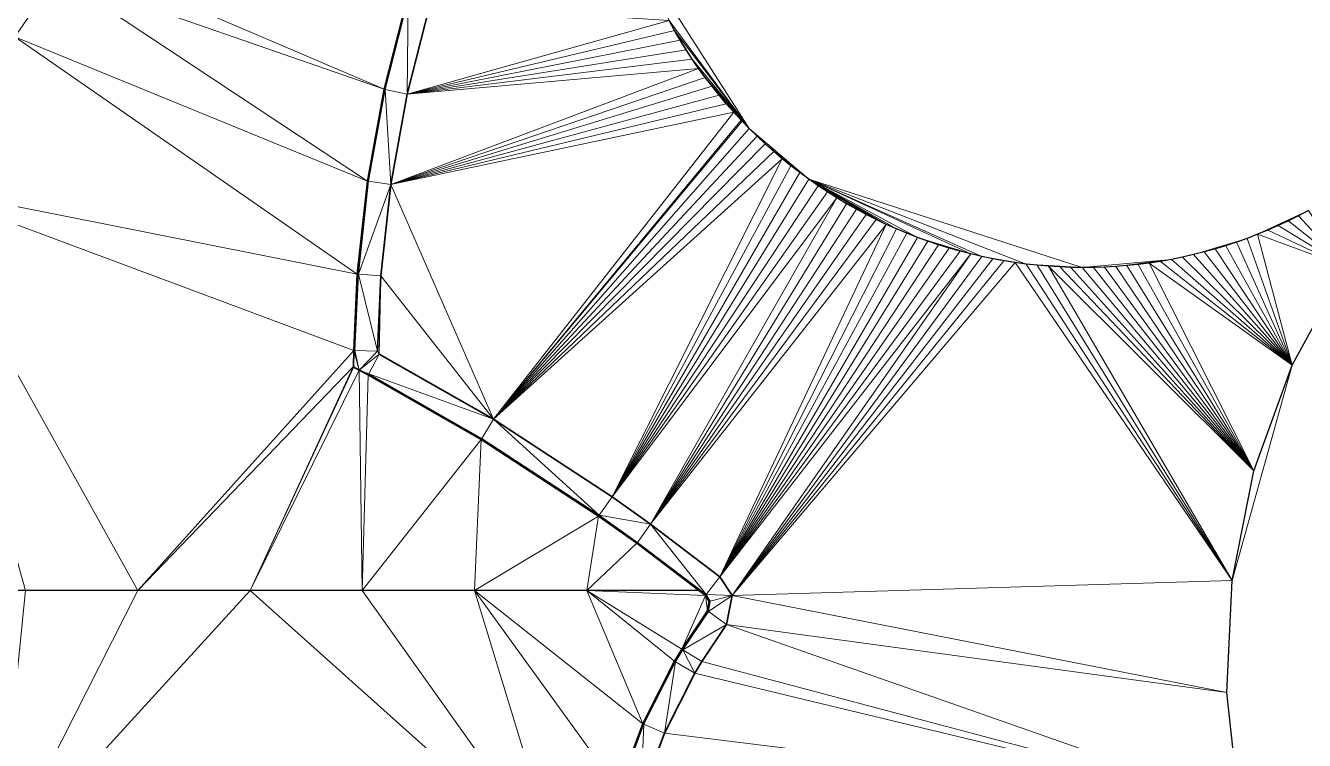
# Model space of a CAD drawing. Header units: metres. Extents: x 246428 to 246884, y 7418966 to 7419490.
# Drawn here: x 246834.15 to 246845.54, y 7419391.29 to 7419397.66 of the extents above; entities that cross this region are included whole.
import ezdxf

# ---------------------------------------------------------------- set-up
doc = ezdxf.new("R2010")
doc.units = ezdxf.units.M
doc.linetypes.add('blank name', pattern=[0])
doc.linetypes.add('HIDDEN', pattern=[9.525, 6.35, -3.175])
doc.layers.add('_12D_UNMAPPED', color=7, linetype='Continuous')
doc.layers.add('GRADELINES', color=250, linetype='HIDDEN', lineweight=25)
for name, color, linetype, lineweight, true_color in [('KERB_BACK', 7, 'Continuous', 35, 0x5fd2ff), ('KERB_LIP', 7, 'Continuous', 35, 0x5fd2ff), ('KERB_TOP', 7, 'Continuous', 18, 0xb9b9b9)]:
    doc.layers.add(name, color=color, linetype=linetype, lineweight=lineweight, true_color=true_color)

msp = doc.modelspace()

# ---------------------------------------------------------------- linework, layer by layer
at = {"layer": '_12D_UNMAPPED', "color": 3, "linetype": 'blank name', "lineweight": 0}
for points in [[(246834.055, 7419397.56, 36.394), (246832.504, 7419403.272, 36.342), (246834.43, 7419398.105, 36.395)], [(246837.344, 7419397.093, 36.43), (246834.43, 7419398.105, 36.395), (246834.555, 7419398.286, 36.395)], [(246837.549, 7419397.901, 36.427), (246837.344, 7419397.093, 36.43), (246834.555, 7419398.286, 36.395)], [(246840.596, 7419396.743, 36.924), (246839.883, 7419397.703, 36.912), (246839.636, 7419398.249, 36.908)], [(246837.196, 7419396.273, 36.434), (246834.055, 7419397.56, 36.394), (246834.43, 7419398.105, 36.395)], [(246837.344, 7419397.093, 36.43), (246837.196, 7419396.273, 36.434), (246834.43, 7419398.105, 36.395)], [(246837.344, 7419397.093, 36.43), (246837.549, 7419397.901, 36.427), (246837.559, 7419397.898, 36.874)], [(246837.354, 7419397.091, 36.871), (246837.344, 7419397.093, 36.43), (246837.559, 7419397.898, 36.874)], [(246837.354, 7419397.091, 36.871), (246837.559, 7419397.898, 36.874), (246837.549, 7419397.049, 36.871)], [(246837.549, 7419397.049, 36.871), (246837.559, 7419397.898, 36.874), (246837.751, 7419397.842, 36.874)], [(246837.549, 7419397.049, 36.871), (246837.751, 7419397.842, 36.874), (246839.883, 7419397.703, 36.912)], [(246839.931, 7419397.616, 36.913), (246837.549, 7419397.049, 36.871), (246839.883, 7419397.703, 36.912)], [(246839.982, 7419397.529, 36.914), (246837.549, 7419397.049, 36.871), (246839.931, 7419397.616, 36.913)], [(246840.596, 7419396.743, 36.924), (246839.931, 7419397.616, 36.913), (246839.883, 7419397.703, 36.912)], [(246840.035, 7419397.444, 36.915), (246839.982, 7419397.529, 36.914), (246839.931, 7419397.616, 36.913)], [(246840.089, 7419397.361, 36.915), (246840.035, 7419397.444, 36.915), (246839.931, 7419397.616, 36.913)], [(246840.596, 7419396.743, 36.924), (246840.089, 7419397.361, 36.915), (246839.931, 7419397.616, 36.913)], [(246837.105, 7419395.445, 36.439), (246833.14, 7419396.232, 36.39), (246834.055, 7419397.56, 36.394)], [(246837.196, 7419396.273, 36.434), (246837.105, 7419395.445, 36.439), (246834.055, 7419397.56, 36.394)], [(246840.035, 7419397.444, 36.915), (246837.549, 7419397.049, 36.871), (246839.982, 7419397.529, 36.914)], [(246840.089, 7419397.361, 36.915), (246837.549, 7419397.049, 36.871), (246840.035, 7419397.444, 36.915)], [(246840.205, 7419397.197, 36.917), (246837.404, 7419396.243, 36.869), (246840.146, 7419397.278, 36.916)], [(246837.404, 7419396.243, 36.869), (246837.549, 7419397.049, 36.871), (246840.146, 7419397.278, 36.916)], [(246840.146, 7419397.278, 36.916), (246837.549, 7419397.049, 36.871), (246840.089, 7419397.361, 36.915)], [(246840.596, 7419396.743, 36.924), (246840.205, 7419397.197, 36.917), (246840.089, 7419397.361, 36.915)], [(246840.205, 7419397.197, 36.917), (246840.146, 7419397.278, 36.916), (246840.089, 7419397.361, 36.915)], [(246840.265, 7419397.118, 36.918), (246837.404, 7419396.243, 36.869), (246840.205, 7419397.197, 36.917)], [(246840.328, 7419397.04, 36.92), (246840.265, 7419397.118, 36.918), (246840.205, 7419397.197, 36.917)], [(246840.596, 7419396.743, 36.924), (246840.392, 7419396.963, 36.921), (246840.205, 7419397.197, 36.917)], [(246840.392, 7419396.963, 36.921), (246840.328, 7419397.04, 36.92), (246840.205, 7419397.197, 36.917)], [(246837.196, 7419396.273, 36.434), (246837.344, 7419397.093, 36.43), (246837.354, 7419397.091, 36.871)], [(246837.206, 7419396.272, 36.869), (246837.196, 7419396.273, 36.434), (246837.354, 7419397.091, 36.871)], [(246837.206, 7419396.272, 36.869), (246837.354, 7419397.091, 36.871), (246837.404, 7419396.243, 36.869)], [(246837.404, 7419396.243, 36.869), (246837.354, 7419397.091, 36.871), (246837.549, 7419397.049, 36.871)], [(246840.328, 7419397.04, 36.92), (246837.404, 7419396.243, 36.869), (246840.265, 7419397.118, 36.918)], [(246840.392, 7419396.963, 36.921), (246837.404, 7419396.243, 36.869), (246840.328, 7419397.04, 36.92)], [(246840.458, 7419396.888, 36.922), (246837.404, 7419396.243, 36.869), (246840.392, 7419396.963, 36.921)], [(246840.526, 7419396.815, 36.923), (246840.458, 7419396.888, 36.922), (246840.392, 7419396.963, 36.921)], [(246840.596, 7419396.743, 36.924), (246840.526, 7419396.815, 36.923), (246840.392, 7419396.963, 36.921)], [(246838.318, 7419394.152, 36.887), (246837.404, 7419396.243, 36.869), (246840.458, 7419396.888, 36.922)], [(246840.526, 7419396.815, 36.923), (246838.318, 7419394.152, 36.887), (246840.458, 7419396.888, 36.922)], [(246840.534, 7419396.807, 36.923), (246838.318, 7419394.152, 36.887), (246840.526, 7419396.815, 36.923)], [(246840.596, 7419396.743, 36.924), (246838.318, 7419394.152, 36.887), (246840.534, 7419396.807, 36.923)], [(246840.596, 7419396.743, 36.924), (246840.534, 7419396.807, 36.923), (246840.526, 7419396.815, 36.923)], [(246840.667, 7419396.673, 36.925), (246838.318, 7419394.152, 36.887), (246840.596, 7419396.743, 36.924)], [(246840.74, 7419396.604, 36.926), (246840.667, 7419396.673, 36.925), (246840.596, 7419396.743, 36.924)], [(246841.128, 7419396.29, 36.933), (246840.74, 7419396.604, 36.926), (246840.596, 7419396.743, 36.924)], [(246840.74, 7419396.604, 36.926), (246838.318, 7419394.152, 36.887), (246840.667, 7419396.673, 36.925)], [(246840.815, 7419396.538, 36.928), (246838.318, 7419394.152, 36.887), (246840.74, 7419396.604, 36.926)], [(246841.128, 7419396.29, 36.933), (246840.968, 7419396.41, 36.93), (246840.74, 7419396.604, 36.926)], [(246840.968, 7419396.41, 36.93), (246840.891, 7419396.473, 36.929), (246840.74, 7419396.604, 36.926)], [(246840.891, 7419396.473, 36.929), (246840.815, 7419396.538, 36.928), (246840.74, 7419396.604, 36.926)], [(246840.891, 7419396.473, 36.929), (246838.318, 7419394.152, 36.887), (246840.815, 7419396.538, 36.928)], [(246839.376, 7419393.461, 36.904), (246838.318, 7419394.152, 36.887), (246840.891, 7419396.473, 36.929)], [(246840.968, 7419396.41, 36.93), (246839.376, 7419393.461, 36.904), (246840.891, 7419396.473, 36.929)], [(246841.048, 7419396.349, 36.932), (246839.376, 7419393.461, 36.904), (246840.968, 7419396.41, 36.93)], [(246841.128, 7419396.29, 36.933), (246839.376, 7419393.461, 36.904), (246841.048, 7419396.349, 36.932)], [(246841.128, 7419396.29, 36.933), (246841.048, 7419396.349, 36.932), (246840.968, 7419396.41, 36.93)], [(246837.105, 7419395.445, 36.439), (246837.196, 7419396.273, 36.434), (246837.115, 7419395.445, 36.868)], [(246837.115, 7419395.445, 36.868), (246837.196, 7419396.273, 36.434), (246837.206, 7419396.272, 36.869)], [(246837.115, 7419395.445, 36.868), (246837.206, 7419396.272, 36.869), (246837.404, 7419396.243, 36.869)], [(246837.315, 7419395.43, 36.868), (246837.115, 7419395.445, 36.868), (246837.404, 7419396.243, 36.869)], [(246837.315, 7419395.43, 36.868), (246837.404, 7419396.243, 36.869), (246838.318, 7419394.152, 36.887)], [(246839.376, 7419393.461, 36.904), (246841.128, 7419396.29, 36.933), (246841.21, 7419396.232, 36.934)], [(246841.128, 7419396.29, 36.933), (246843.563, 7419395.502, 36.973), (246843.064, 7419395.534, 36.965)], [(246841.128, 7419396.29, 36.933), (246843.064, 7419395.534, 36.965), (246842.67, 7419395.601, 36.958)], [(246841.128, 7419396.29, 36.933), (246842.67, 7419395.601, 36.958), (246842.572, 7419395.624, 36.957)], [(246841.128, 7419396.29, 36.933), (246842.572, 7419395.624, 36.957), (246842.095, 7419395.772, 36.949)], [(246841.128, 7419396.29, 36.933), (246842.095, 7419395.772, 36.949), (246841.91, 7419395.847, 36.946)], [(246841.128, 7419396.29, 36.933), (246841.91, 7419395.847, 36.946), (246841.818, 7419395.888, 36.944)], [(246841.128, 7419396.29, 36.933), (246841.818, 7419395.888, 36.944), (246841.21, 7419396.232, 36.934)], [(246835.149, 7419392.626, 36.418), (246834.149, 7419392.626, 36.41), (246833.14, 7419396.232, 36.39)], [(246837.105, 7419395.445, 36.439), (246837.074, 7419394.763, 36.442), (246833.14, 7419396.232, 36.39)], [(246837.074, 7419394.763, 36.442), (246835.149, 7419392.626, 36.418), (246833.14, 7419396.232, 36.39)], [(246841.293, 7419396.177, 36.936), (246839.376, 7419393.461, 36.904), (246841.21, 7419396.232, 36.934)], [(246841.378, 7419396.124, 36.937), (246839.376, 7419393.461, 36.904), (246841.293, 7419396.177, 36.936)], [(246839.718, 7419393.216, 36.91), (246839.376, 7419393.461, 36.904), (246841.378, 7419396.124, 36.937)], [(246841.464, 7419396.072, 36.939), (246839.718, 7419393.216, 36.91), (246841.378, 7419396.124, 36.937)], [(246841.818, 7419395.888, 36.944), (246841.378, 7419396.124, 36.937), (246841.21, 7419396.232, 36.934)], [(246841.378, 7419396.124, 36.937), (246841.293, 7419396.177, 36.936), (246841.21, 7419396.232, 36.934)], [(246841.728, 7419395.931, 36.943), (246841.551, 7419396.023, 36.94), (246841.378, 7419396.124, 36.937)], [(246841.551, 7419396.023, 36.94), (246841.464, 7419396.072, 36.939), (246841.378, 7419396.124, 36.937)], [(246841.818, 7419395.888, 36.944), (246841.728, 7419395.931, 36.943), (246841.378, 7419396.124, 36.937)], [(246841.551, 7419396.023, 36.94), (246839.718, 7419393.216, 36.91), (246841.464, 7419396.072, 36.939)], [(246841.639, 7419395.976, 36.941), (246839.718, 7419393.216, 36.91), (246841.551, 7419396.023, 36.94)], [(246841.728, 7419395.931, 36.943), (246841.639, 7419395.976, 36.941), (246841.551, 7419396.023, 36.94)], [(246845.578, 7419396.01, 37.005), (246845.489, 7419395.964, 37.004), (246845.125, 7419395.799, 36.998)], [(246845.578, 7419396.01, 37.005), (246845.912, 7419395.509, 37.011), (246845.489, 7419395.964, 37.004)], [(246841.728, 7419395.931, 36.943), (246839.718, 7419393.216, 36.91), (246841.639, 7419395.976, 36.941)], [(246841.818, 7419395.888, 36.944), (246839.718, 7419393.216, 36.91), (246841.728, 7419395.931, 36.943)], [(246845.489, 7419395.964, 37.004), (246845.309, 7419395.877, 37.001), (246845.125, 7419395.799, 36.998)], [(246845.489, 7419395.964, 37.004), (246845.4, 7419395.919, 37.003), (246845.309, 7419395.877, 37.001)], [(246845.4, 7419395.919, 37.003), (246845.912, 7419395.509, 37.011), (246845.309, 7419395.877, 37.001)], [(246845.489, 7419395.964, 37.004), (246845.912, 7419395.509, 37.011), (246845.4, 7419395.919, 37.003)], [(246840.336, 7419392.746, 36.92), (246839.718, 7419393.216, 36.91), (246841.818, 7419395.888, 36.944)], [(246841.91, 7419395.847, 36.946), (246840.336, 7419392.746, 36.92), (246841.818, 7419395.888, 36.944)], [(246842.002, 7419395.809, 36.947), (246840.336, 7419392.746, 36.92), (246841.91, 7419395.847, 36.946)], [(246842.095, 7419395.772, 36.949), (246840.336, 7419392.746, 36.92), (246842.002, 7419395.809, 36.947)], [(246842.095, 7419395.772, 36.949), (246842.002, 7419395.809, 36.947), (246841.91, 7419395.847, 36.946)], [(246845.125, 7419395.799, 36.998), (246845.433, 7419394.632, 37.004), (246845.032, 7419395.763, 36.997)], [(246845.309, 7419395.877, 37.001), (246845.218, 7419395.837, 37), (246845.125, 7419395.799, 36.998)], [(246845.218, 7419395.837, 37), (246845.912, 7419395.509, 37.011), (246845.125, 7419395.799, 36.998)], [(246845.912, 7419395.509, 37.011), (246845.433, 7419394.632, 37.004), (246845.125, 7419395.799, 36.998)], [(246845.309, 7419395.877, 37.001), (246845.912, 7419395.509, 37.011), (246845.218, 7419395.837, 37)], [(246842.189, 7419395.738, 36.951), (246840.336, 7419392.746, 36.92), (246842.095, 7419395.772, 36.949)], [(246842.284, 7419395.706, 36.952), (246840.336, 7419392.746, 36.92), (246842.189, 7419395.738, 36.951)], [(246842.379, 7419395.676, 36.954), (246840.336, 7419392.746, 36.92), (246842.284, 7419395.706, 36.952)], [(246842.476, 7419395.649, 36.955), (246840.336, 7419392.746, 36.92), (246842.379, 7419395.676, 36.954)], [(246842.284, 7419395.706, 36.952), (246842.189, 7419395.738, 36.951), (246842.095, 7419395.772, 36.949)], [(246842.572, 7419395.624, 36.957), (246842.284, 7419395.706, 36.952), (246842.095, 7419395.772, 36.949)], [(246842.572, 7419395.624, 36.957), (246842.379, 7419395.676, 36.954), (246842.284, 7419395.706, 36.952)], [(246842.572, 7419395.624, 36.957), (246842.476, 7419395.649, 36.955), (246842.379, 7419395.676, 36.954)], [(246845.032, 7419395.763, 36.997), (246844.843, 7419395.698, 36.994), (246844.554, 7419395.618, 36.989)], [(246844.843, 7419395.698, 36.994), (246844.747, 7419395.669, 36.992), (246844.554, 7419395.618, 36.989)], [(246844.747, 7419395.669, 36.992), (246844.651, 7419395.642, 36.991), (246844.554, 7419395.618, 36.989)], [(246844.747, 7419395.669, 36.992), (246845.433, 7419394.632, 37.004), (246844.651, 7419395.642, 36.991)], [(246844.843, 7419395.698, 36.994), (246845.433, 7419394.632, 37.004), (246844.747, 7419395.669, 36.992)], [(246845.032, 7419395.763, 36.997), (246844.938, 7419395.729, 36.995), (246844.843, 7419395.698, 36.994)], [(246844.938, 7419395.729, 36.995), (246845.433, 7419394.632, 37.004), (246844.843, 7419395.698, 36.994)], [(246845.032, 7419395.763, 36.997), (246845.433, 7419394.632, 37.004), (246844.938, 7419395.729, 36.995)], [(246842.572, 7419395.624, 36.957), (246840.336, 7419392.746, 36.92), (246842.476, 7419395.649, 36.955)], [(246840.444, 7419392.581, 36.921), (246840.336, 7419392.746, 36.92), (246842.572, 7419395.624, 36.957)], [(246842.67, 7419395.601, 36.958), (246840.444, 7419392.581, 36.921), (246842.572, 7419395.624, 36.957)], [(246842.768, 7419395.581, 36.96), (246840.444, 7419392.581, 36.921), (246842.67, 7419395.601, 36.958)], [(246842.866, 7419395.563, 36.962), (246840.444, 7419392.581, 36.921), (246842.768, 7419395.581, 36.96)], [(246842.965, 7419395.547, 36.963), (246840.444, 7419392.581, 36.921), (246842.866, 7419395.563, 36.962)], [(246843.064, 7419395.534, 36.965), (246842.768, 7419395.581, 36.96), (246842.67, 7419395.601, 36.958)], [(246842.965, 7419395.547, 36.963), (246842.866, 7419395.563, 36.962), (246842.768, 7419395.581, 36.96)], [(246843.064, 7419395.534, 36.965), (246842.965, 7419395.547, 36.963), (246842.768, 7419395.581, 36.96)], [(246844.358, 7419395.576, 36.986), (246843.862, 7419395.512, 36.978), (246843.563, 7419395.502, 36.973)], [(246844.358, 7419395.576, 36.986), (246843.962, 7419395.52, 36.979), (246843.862, 7419395.512, 36.978)], [(246844.358, 7419395.576, 36.986), (246844.26, 7419395.558, 36.984), (246843.962, 7419395.52, 36.979)], [(246844.26, 7419395.558, 36.984), (246844.161, 7419395.543, 36.983), (246843.962, 7419395.52, 36.979)], [(246844.26, 7419395.558, 36.984), (246845.433, 7419394.632, 37.004), (246844.161, 7419395.543, 36.983)], [(246844.358, 7419395.576, 36.986), (246845.433, 7419394.632, 37.004), (246844.26, 7419395.558, 36.984)], [(246844.456, 7419395.596, 36.987), (246845.433, 7419394.632, 37.004), (246844.358, 7419395.576, 36.986)], [(246844.554, 7419395.618, 36.989), (246845.433, 7419394.632, 37.004), (246844.456, 7419395.596, 36.987)], [(246844.651, 7419395.642, 36.991), (246845.433, 7419394.632, 37.004), (246844.554, 7419395.618, 36.989)], [(246837.074, 7419394.763, 36.442), (246837.105, 7419395.445, 36.439), (246837.084, 7419394.763, 36.868)], [(246837.084, 7419394.763, 36.868), (246837.105, 7419395.445, 36.439), (246837.115, 7419395.445, 36.868)], [(246837.084, 7419394.763, 36.868), (246837.115, 7419395.445, 36.868), (246837.284, 7419394.759, 36.868)], [(246837.284, 7419394.759, 36.868), (246837.115, 7419395.445, 36.868), (246837.315, 7419395.43, 36.868)], [(246844.898, 7419392.713, 36.996), (246840.444, 7419392.581, 36.921), (246842.965, 7419395.547, 36.963)], [(246843.064, 7419395.534, 36.965), (246844.898, 7419392.713, 36.996), (246842.965, 7419395.547, 36.963)], [(246843.163, 7419395.523, 36.966), (246844.898, 7419392.713, 36.996), (246843.064, 7419395.534, 36.965)], [(246843.363, 7419395.508, 36.97), (246843.163, 7419395.523, 36.966), (246843.064, 7419395.534, 36.965)], [(246843.463, 7419395.504, 36.971), (246843.363, 7419395.508, 36.97), (246843.064, 7419395.534, 36.965)], [(246843.563, 7419395.502, 36.973), (246843.463, 7419395.504, 36.971), (246843.064, 7419395.534, 36.965)], [(246843.263, 7419395.514, 36.968), (246844.898, 7419392.713, 36.996), (246843.163, 7419395.523, 36.966)], [(246843.363, 7419395.508, 36.97), (246843.263, 7419395.514, 36.968), (246843.163, 7419395.523, 36.966)], [(246845.093, 7419393.693, 36.999), (246844.898, 7419392.713, 36.996), (246843.263, 7419395.514, 36.968)], [(246843.363, 7419395.508, 36.97), (246845.093, 7419393.693, 36.999), (246843.263, 7419395.514, 36.968)], [(246843.463, 7419395.504, 36.971), (246845.093, 7419393.693, 36.999), (246843.363, 7419395.508, 36.97)], [(246843.563, 7419395.502, 36.973), (246845.093, 7419393.693, 36.999), (246843.463, 7419395.504, 36.971)], [(246843.862, 7419395.512, 36.978), (246843.663, 7419395.503, 36.975), (246843.563, 7419395.502, 36.973)], [(246843.663, 7419395.503, 36.975), (246845.093, 7419393.693, 36.999), (246843.563, 7419395.502, 36.973)], [(246843.862, 7419395.512, 36.978), (246843.763, 7419395.507, 36.976), (246843.663, 7419395.503, 36.975)], [(246843.763, 7419395.507, 36.976), (246845.093, 7419393.693, 36.999), (246843.663, 7419395.503, 36.975)], [(246843.862, 7419395.512, 36.978), (246845.093, 7419393.693, 36.999), (246843.763, 7419395.507, 36.976)], [(246843.962, 7419395.52, 36.979), (246845.093, 7419393.693, 36.999), (246843.862, 7419395.512, 36.978)], [(246844.161, 7419395.543, 36.983), (246844.062, 7419395.531, 36.981), (246843.962, 7419395.52, 36.979)], [(246844.062, 7419395.531, 36.981), (246845.093, 7419393.693, 36.999), (246843.962, 7419395.52, 36.979)], [(246844.161, 7419395.543, 36.983), (246845.093, 7419393.693, 36.999), (246844.062, 7419395.531, 36.981)], [(246845.433, 7419394.632, 37.004), (246845.093, 7419393.693, 36.999), (246844.161, 7419395.543, 36.983)], [(246837.284, 7419394.759, 36.868), (246837.315, 7419395.43, 36.868), (246837.301, 7419394.732, 36.87)], [(246837.315, 7419395.43, 36.868), (246838.318, 7419394.152, 36.887), (246837.301, 7419394.732, 36.87)], [(246837.074, 7419394.763, 36.442), (246837.069, 7419394.617, 36.421), (246835.149, 7419392.626, 36.418)], [(246837.074, 7419394.763, 36.442), (246837.074, 7419394.763, 36.442), (246835.149, 7419392.626, 36.418)], [(246837.069, 7419394.617, 36.421), (246837.069, 7419394.617, 36.421), (246837.074, 7419394.763, 36.442)], [(246837.074, 7419394.763, 36.442), (246837.122, 7419394.589, 36.422), (246837.069, 7419394.617, 36.421)], [(246837.122, 7419394.589, 36.422), (246837.074, 7419394.763, 36.442), (246837.084, 7419394.763, 36.868)], [(246837.074, 7419394.763, 36.442), (246837.074, 7419394.763, 36.442), (246837.084, 7419394.763, 36.868)], [(246837.122, 7419394.589, 36.422), (246837.084, 7419394.763, 36.868), (246837.284, 7419394.759, 36.868)], [(246837.122, 7419394.589, 36.422), (246837.284, 7419394.759, 36.868), (246837.301, 7419394.732, 36.87)], [(246837.207, 7419394.556, 36.87), (246837.122, 7419394.589, 36.422), (246837.301, 7419394.732, 36.87)], [(246838.318, 7419394.152, 36.887), (246837.207, 7419394.556, 36.87), (246837.301, 7419394.732, 36.87)], [(246837.069, 7419394.617, 36.421), (246836.149, 7419392.626, 36.426), (246835.149, 7419392.626, 36.418)], [(246837.069, 7419394.617, 36.421), (246837.072, 7419394.613, 36.443), (246836.149, 7419392.626, 36.426)], [(246837.072, 7419394.613, 36.443), (246837.122, 7419394.589, 36.422), (246836.149, 7419392.626, 36.426)], [(246837.122, 7419394.589, 36.422), (246837.149, 7419392.626, 36.434), (246836.149, 7419392.626, 36.426)], [(246837.122, 7419394.589, 36.422), (246837.072, 7419394.613, 36.443), (246837.069, 7419394.617, 36.421)], [(246837.069, 7419394.617, 36.421), (246837.072, 7419394.613, 36.443), (246837.069, 7419394.617, 36.421)], [(246837.122, 7419394.589, 36.422), (246837.202, 7419394.547, 36.422), (246837.149, 7419392.626, 36.434)], [(246837.202, 7419394.547, 36.422), (246837.122, 7419394.589, 36.422), (246837.207, 7419394.556, 36.87)], [(246837.202, 7419394.547, 36.422), (246837.202, 7419394.547, 36.422), (246837.149, 7419392.626, 36.434)], [(246837.202, 7419394.547, 36.422), (246838.209, 7419393.972, 36.434), (246837.149, 7419392.626, 36.434)], [(246837.202, 7419394.547, 36.422), (246837.202, 7419394.547, 36.422), (246837.207, 7419394.556, 36.87)], [(246838.214, 7419393.981, 36.887), (246837.202, 7419394.547, 36.422), (246837.207, 7419394.556, 36.87)], [(246838.209, 7419393.972, 36.434), (246837.202, 7419394.547, 36.422), (246838.214, 7419393.981, 36.887)], [(246838.214, 7419393.981, 36.887), (246837.207, 7419394.556, 36.87), (246838.318, 7419394.152, 36.887)], [(246844.898, 7419392.713, 36.996), (246845.093, 7419393.693, 36.999), (246845.433, 7419394.632, 37.004)], [(246839.261, 7419393.297, 36.904), (246838.214, 7419393.981, 36.887), (246838.318, 7419394.152, 36.887)], [(246839.376, 7419393.461, 36.904), (246839.261, 7419393.297, 36.904), (246838.318, 7419394.152, 36.887)], [(246838.209, 7419393.972, 36.434), (246838.149, 7419392.626, 36.441), (246837.149, 7419392.626, 36.434)], [(246838.209, 7419393.972, 36.434), (246839.255, 7419393.289, 36.446), (246838.149, 7419392.626, 36.441)], [(246839.255, 7419393.289, 36.446), (246838.209, 7419393.972, 36.434), (246838.214, 7419393.981, 36.887)], [(246839.261, 7419393.297, 36.904), (246839.255, 7419393.289, 36.446), (246838.214, 7419393.981, 36.887)], [(246839.718, 7419393.216, 36.91), (246839.261, 7419393.297, 36.904), (246839.376, 7419393.461, 36.904)], [(246839.255, 7419393.289, 36.446), (246839.149, 7419392.626, 36.449), (246838.149, 7419392.626, 36.441)], [(246839.255, 7419393.289, 36.446), (246839.594, 7419393.046, 36.45), (246839.149, 7419392.626, 36.449)], [(246839.6, 7419393.054, 36.91), (246839.255, 7419393.289, 36.446), (246839.261, 7419393.297, 36.904)], [(246839.594, 7419393.046, 36.45), (246839.255, 7419393.289, 36.446), (246839.6, 7419393.054, 36.91)], [(246839.6, 7419393.054, 36.91), (246839.261, 7419393.297, 36.904), (246839.718, 7419393.216, 36.91)], [(246839.6, 7419393.054, 36.91), (246839.718, 7419393.216, 36.91), (246840.212, 7419392.589, 36.92)], [(246839.718, 7419393.216, 36.91), (246840.336, 7419392.746, 36.92), (246840.212, 7419392.589, 36.92)], [(246839.594, 7419393.046, 36.45), (246840.149, 7419392.626, 36.457), (246839.149, 7419392.626, 36.449)], [(246839.594, 7419393.046, 36.45), (246839.6, 7419393.054, 36.91), (246840.149, 7419392.626, 36.457)], [(246839.6, 7419393.054, 36.91), (246840.212, 7419392.589, 36.92), (246840.149, 7419392.626, 36.457)], [(246840.444, 7419392.581, 36.921), (246840.212, 7419392.589, 36.92), (246840.336, 7419392.746, 36.92)], [(246844.853, 7419391.715, 36.996), (246840.444, 7419392.581, 36.921), (246844.898, 7419392.713, 36.996)], [(246838.9, 7419390.163, 36.465), (246833.9, 7419390.163, 36.428), (246836.149, 7419392.626, 36.426)], [(246836.149, 7419392.626, 36.426), (246833.9, 7419390.163, 36.428), (246835.149, 7419392.626, 36.418)], [(246835.149, 7419392.626, 36.418), (246833.9, 7419390.163, 36.428), (246834.149, 7419392.626, 36.41)], [(246837.149, 7419392.626, 36.434), (246838.9, 7419390.163, 36.465), (246836.149, 7419392.626, 36.426)], [(246838.149, 7419392.626, 36.441), (246838.9, 7419390.163, 36.465), (246837.149, 7419392.626, 36.434)], [(246839.149, 7419392.626, 36.449), (246839.648, 7419391.438, 36.462), (246838.149, 7419392.626, 36.441)], [(246839.648, 7419391.438, 36.462), (246839.431, 7419390.852, 36.465), (246838.149, 7419392.626, 36.441)], [(246839.431, 7419390.852, 36.465), (246838.9, 7419390.163, 36.465), (246838.149, 7419392.626, 36.441)], [(246839.932, 7419391.995, 36.46), (246839.648, 7419391.438, 36.462), (246839.149, 7419392.626, 36.449)], [(246839.149, 7419392.626, 36.449), (246840.149, 7419392.626, 36.457), (246840.206, 7419392.581, 36.458)], [(246839.996, 7419392.102, 36.46), (246839.932, 7419391.995, 36.46), (246839.149, 7419392.626, 36.449)], [(246840.206, 7419392.581, 36.458), (246839.996, 7419392.102, 36.46), (246839.149, 7419392.626, 36.449)], [(246840.212, 7419392.589, 36.92), (246840.206, 7419392.581, 36.458), (246840.149, 7419392.626, 36.457)], [(246840.25, 7419392.53, 36.921), (246840.206, 7419392.581, 36.458), (246840.212, 7419392.589, 36.92)], [(246840.25, 7419392.53, 36.921), (246840.212, 7419392.589, 36.92), (246840.444, 7419392.581, 36.921)], [(246840.206, 7419392.581, 36.458), (246840.225, 7419392.444, 36.459), (246839.996, 7419392.102, 36.46)], [(246840.241, 7419392.528, 36.458), (246840.225, 7419392.444, 36.459), (246840.206, 7419392.581, 36.458)], [(246840.241, 7419392.528, 36.458), (246840.206, 7419392.581, 36.458), (246840.25, 7419392.53, 36.921)], [(246840.225, 7419392.444, 36.459), (246840.241, 7419392.528, 36.458), (246840.25, 7419392.53, 36.921)], [(246840.233, 7419392.438, 36.921), (246840.225, 7419392.444, 36.459), (246840.25, 7419392.53, 36.921)], [(246840.233, 7419392.438, 36.921), (246840.25, 7419392.53, 36.921), (246840.444, 7419392.581, 36.921)], [(246840.395, 7419392.321, 36.921), (246840.233, 7419392.438, 36.921), (246840.444, 7419392.581, 36.921)], [(246840.395, 7419392.321, 36.921), (246840.444, 7419392.581, 36.921), (246844.853, 7419391.715, 36.996)], [(246839.996, 7419392.102, 36.46), (246840.225, 7419392.444, 36.459), (246840.233, 7419392.438, 36.921)], [(246840.004, 7419392.097, 36.917), (246839.996, 7419392.102, 36.46), (246840.233, 7419392.438, 36.921)], [(246840.004, 7419392.097, 36.917), (246840.233, 7419392.438, 36.921), (246840.395, 7419392.321, 36.921)], [(246840.175, 7419391.992, 36.917), (246840.004, 7419392.097, 36.917), (246840.395, 7419392.321, 36.921)], [(246844.959, 7419390.722, 36.998), (246840.175, 7419391.992, 36.917), (246840.395, 7419392.321, 36.921)], [(246844.959, 7419390.722, 36.998), (246840.395, 7419392.321, 36.921), (246844.853, 7419391.715, 36.996)], [(246839.932, 7419391.995, 36.46), (246839.996, 7419392.102, 36.46), (246839.94, 7419391.99, 36.916)], [(246839.94, 7419391.99, 36.916), (246839.996, 7419392.102, 36.46), (246840.004, 7419392.097, 36.917)], [(246839.94, 7419391.99, 36.916), (246840.004, 7419392.097, 36.917), (246840.113, 7419391.889, 36.916)], [(246840.113, 7419391.889, 36.916), (246840.004, 7419392.097, 36.917), (246840.175, 7419391.992, 36.917)], [(246839.657, 7419391.434, 36.912), (246839.648, 7419391.438, 36.462), (246839.932, 7419391.995, 36.46)], [(246839.657, 7419391.434, 36.912), (246839.932, 7419391.995, 36.46), (246839.94, 7419391.99, 36.916)], [(246839.841, 7419391.354, 36.912), (246839.657, 7419391.434, 36.912), (246839.94, 7419391.99, 36.916)], [(246839.841, 7419391.354, 36.912), (246839.94, 7419391.99, 36.916), (246840.113, 7419391.889, 36.916)], [(246844.959, 7419390.722, 36.998), (246840.113, 7419391.889, 36.916), (246840.175, 7419391.992, 36.917)], [(246844.959, 7419390.722, 36.998), (246839.841, 7419391.354, 36.912), (246840.113, 7419391.889, 36.916)], [(246839.431, 7419390.852, 36.465), (246839.648, 7419391.438, 36.462), (246839.441, 7419390.849, 36.909)], [(246839.441, 7419390.849, 36.909), (246839.648, 7419391.438, 36.462), (246839.657, 7419391.434, 36.912)], [(246839.441, 7419390.849, 36.909), (246839.657, 7419391.434, 36.912), (246839.632, 7419390.791, 36.909)], [(246839.632, 7419390.791, 36.909), (246839.657, 7419391.434, 36.912), (246839.841, 7419391.354, 36.912)], [(246839.632, 7419390.791, 36.909), (246839.841, 7419391.354, 36.912), (246844.959, 7419390.722, 36.998)]]:
    msp.add_3dface(points, dxfattribs=at)
at = {"layer": 'GRADELINES'}
for points in [[(246844.959, 7419390.722, 36.998), (246844.853, 7419391.715, 36.996), (246844.853, 7419391.715, 36.996), (246844.898, 7419392.713, 36.996), (246844.898, 7419392.713, 36.996), (246845.093, 7419393.693, 36.999), (246845.093, 7419393.693, 36.999), (246845.433, 7419394.632, 37.004), (246845.433, 7419394.632, 37.004), (246845.912, 7419395.509, 37.011), (246845.912, 7419395.509, 37.011), (246846.517, 7419396.304, 37.02), (246846.517, 7419396.304, 37.02), (246847.236, 7419396.998, 37.032), (246847.236, 7419396.998, 37.032), (246848.051, 7419397.576, 37.045), (246848.051, 7419397.576, 37.045), (246848.944, 7419398.024, 37.059), (246848.944, 7419398.024, 37.059), (246849.894, 7419398.333, 37.074), (246850.064, 7419398.372, 37.077), (246850.064, 7419398.372, 37.077), (246850.353, 7419398.427, 37.081)], [(246845.578, 7419396.01, 37.005), (246845.489, 7419395.964, 37.004), (246845.489, 7419395.964, 37.004), (246845.4, 7419395.919, 37.003), (246845.4, 7419395.919, 37.003), (246845.309, 7419395.877, 37.001), (246845.309, 7419395.877, 37.001), (246845.218, 7419395.837, 37), (246845.218, 7419395.837, 37), (246845.125, 7419395.799, 36.998), (246845.125, 7419395.799, 36.998), (246845.032, 7419395.763, 36.997), (246845.032, 7419395.763, 36.997), (246844.938, 7419395.729, 36.995), (246844.938, 7419395.729, 36.995), (246844.874, 7419395.708, 36.994), (246844.843, 7419395.698, 36.994), (246844.843, 7419395.698, 36.994), (246844.747, 7419395.669, 36.992), (246844.747, 7419395.669, 36.992), (246844.651, 7419395.642, 36.991), (246844.651, 7419395.642, 36.991), (246844.554, 7419395.618, 36.989), (246844.554, 7419395.618, 36.989), (246844.456, 7419395.596, 36.987), (246844.456, 7419395.596, 36.987), (246844.358, 7419395.576, 36.986), (246844.358, 7419395.576, 36.986), (246844.26, 7419395.558, 36.984), (246844.26, 7419395.558, 36.984), (246844.161, 7419395.543, 36.983), (246844.161, 7419395.543, 36.983), (246844.062, 7419395.531, 36.981), (246844.062, 7419395.531, 36.981), (246843.962, 7419395.52, 36.979), (246843.962, 7419395.52, 36.979), (246843.862, 7419395.512, 36.978), (246843.862, 7419395.512, 36.978), (246843.763, 7419395.507, 36.976), (246843.763, 7419395.507, 36.976), (246843.663, 7419395.503, 36.975), (246843.663, 7419395.503, 36.975), (246843.563, 7419395.502, 36.973), (246843.563, 7419395.502, 36.973), (246843.463, 7419395.504, 36.971), (246843.363, 7419395.508, 36.97), (246843.263, 7419395.514, 36.968), (246843.263, 7419395.514, 36.968), (246843.23, 7419395.517, 36.968), (246843.163, 7419395.523, 36.966), (246843.163, 7419395.523, 36.966), (246843.064, 7419395.534, 36.965), (246843.064, 7419395.534, 36.965), (246842.965, 7419395.547, 36.963), (246842.965, 7419395.547, 36.963), (246842.866, 7419395.563, 36.962), (246842.866, 7419395.563, 36.962), (246842.768, 7419395.581, 36.96), (246842.768, 7419395.581, 36.96), (246842.67, 7419395.601, 36.958), (246842.67, 7419395.601, 36.958), (246842.572, 7419395.624, 36.957), (246842.572, 7419395.624, 36.957), (246842.476, 7419395.649, 36.955), (246842.476, 7419395.649, 36.955), (246842.379, 7419395.676, 36.954), (246842.379, 7419395.676, 36.954), (246842.284, 7419395.706, 36.952), (246842.284, 7419395.706, 36.952), (246842.189, 7419395.738, 36.951), (246842.189, 7419395.738, 36.951), (246842.095, 7419395.772, 36.949), (246842.095, 7419395.772, 36.949), (246842.002, 7419395.809, 36.947), (246842.002, 7419395.809, 36.947), (246841.91, 7419395.847, 36.946), (246841.91, 7419395.847, 36.946), (246841.818, 7419395.888, 36.944), (246841.818, 7419395.888, 36.944), (246841.728, 7419395.931, 36.943), (246841.728, 7419395.931, 36.943), (246841.639, 7419395.976, 36.941), (246841.639, 7419395.976, 36.941), (246841.551, 7419396.023, 36.94), (246841.551, 7419396.023, 36.94), (246841.464, 7419396.072, 36.939), (246841.464, 7419396.072, 36.939), (246841.378, 7419396.124, 36.937), (246841.378, 7419396.124, 36.937), (246841.293, 7419396.177, 36.936), (246841.293, 7419396.177, 36.936), (246841.21, 7419396.232, 36.934), (246841.21, 7419396.232, 36.934), (246841.128, 7419396.29, 36.933), (246841.128, 7419396.29, 36.933), (246841.048, 7419396.349, 36.932), (246841.048, 7419396.349, 36.932), (246840.968, 7419396.41, 36.93), (246840.968, 7419396.41, 36.93), (246840.891, 7419396.473, 36.929), (246840.891, 7419396.473, 36.929), (246840.815, 7419396.538, 36.928), (246840.815, 7419396.538, 36.928), (246840.74, 7419396.604, 36.926), (246840.74, 7419396.604, 36.926), (246840.667, 7419396.673, 36.925), (246840.667, 7419396.673, 36.925), (246840.596, 7419396.743, 36.924), (246840.596, 7419396.743, 36.924), (246840.534, 7419396.807, 36.923), (246840.534, 7419396.807, 36.923), (246840.526, 7419396.815, 36.923), (246840.526, 7419396.815, 36.923), (246840.458, 7419396.888, 36.922), (246840.458, 7419396.888, 36.922), (246840.392, 7419396.963, 36.921), (246840.392, 7419396.963, 36.921), (246840.349, 7419397.014, 36.92), (246840.328, 7419397.04, 36.92), (246840.328, 7419397.04, 36.92), (246840.265, 7419397.118, 36.918), (246840.265, 7419397.118, 36.918), (246840.205, 7419397.197, 36.917), (246840.205, 7419397.197, 36.917), (246840.146, 7419397.278, 36.916), (246840.146, 7419397.278, 36.916), (246840.089, 7419397.361, 36.915), (246840.089, 7419397.361, 36.915), (246840.035, 7419397.444, 36.915), (246840.035, 7419397.444, 36.915), (246839.982, 7419397.529, 36.914), (246839.982, 7419397.529, 36.914), (246839.931, 7419397.616, 36.913), (246839.931, 7419397.616, 36.913), (246839.883, 7419397.703, 36.912)], [(246840.149, 7419392.626, 36.457), (246839.149, 7419392.626, 36.449), (246838.149, 7419392.626, 36.441), (246837.149, 7419392.626, 36.434), (246836.149, 7419392.626, 36.426), (246835.149, 7419392.626, 36.418), (246834.149, 7419392.626, 36.41), (246833.149, 7419392.626, 36.402), (246832.149, 7419392.626, 36.395), (246831.149, 7419392.626, 36.387), (246830.149, 7419392.626, 36.379), (246829.149, 7419392.626, 36.371), (246828.149, 7419392.626, 36.363), (246827.149, 7419392.626, 36.355), (246826.627, 7419392.626, 36.351), (246826.627, 7419392.626, 36.351), (246826.149, 7419392.626, 36.347), (246825.149, 7419392.626, 36.337), (246824.149, 7419392.626, 36.327), (246823.149, 7419392.626, 36.317), (246822.627, 7419392.626, 36.311)]]:
    msp.add_polyline3d(points, dxfattribs=at)
at = {"layer": 'KERB_BACK'}
for points in [[(246837.284, 7419394.759, 36.868), (246837.315, 7419395.43, 36.868), (246837.404, 7419396.243, 36.869), (246837.549, 7419397.049, 36.871), (246837.751, 7419397.842, 36.874), (246838.006, 7419398.62, 36.878), (246838.316, 7419399.378, 36.88), (246838.677, 7419400.113, 36.883), (246839.088, 7419400.82, 36.887), (246839.547, 7419401.498, 36.892), (246840.052, 7419402.142, 36.898), (246840.601, 7419402.75, 36.904), (246841.19, 7419403.317, 36.912), (246841.818, 7419403.843, 36.92), (246841.948, 7419403.943, 36.922)], [(246839.632, 7419390.791, 36.909), (246839.841, 7419391.354, 36.912), (246840.113, 7419391.889, 36.916), (246840.175, 7419391.992, 36.917), (246840.395, 7419392.321, 36.921), (246840.444, 7419392.581, 36.921), (246840.336, 7419392.746, 36.92), (246839.718, 7419393.216, 36.91), (246839.376, 7419393.461, 36.904), (246838.318, 7419394.152, 36.887), (246837.301, 7419394.732, 36.87)]]:
    msp.add_polyline3d(points, dxfattribs=at)
at = {"layer": 'KERB_LIP'}
for points in [[(246837.072, 7419394.613, 36.443), (246837.074, 7419394.763, 36.442), (246837.074, 7419394.763, 36.442), (246837.105, 7419395.445, 36.439), (246837.196, 7419396.273, 36.434), (246837.344, 7419397.093, 36.43), (246837.549, 7419397.901, 36.427), (246837.809, 7419398.692, 36.425), (246838.124, 7419399.464, 36.423), (246838.491, 7419400.212, 36.422), (246838.91, 7419400.932, 36.422), (246839.377, 7419401.622, 36.421), (246839.892, 7419402.277, 36.423), (246840.45, 7419402.896, 36.424), (246841.05, 7419403.474, 36.426), (246841.689, 7419404.009, 36.43), (246841.821, 7419404.11, 36.43), (246841.821, 7419404.11, 36.43), (246842.363, 7419404.498, 36.433), (246843.07, 7419404.939, 36.437), (246843.805, 7419405.331, 36.442), (246844.566, 7419405.67, 36.448), (246845.349, 7419405.955, 36.453), (246846.15, 7419406.186, 36.46)], [(246839.431, 7419390.852, 36.465), (246839.648, 7419391.438, 36.462), (246839.932, 7419391.995, 36.46), (246839.996, 7419392.102, 36.46), (246840.225, 7419392.444, 36.459), (246840.241, 7419392.528, 36.458), (246840.206, 7419392.581, 36.458), (246839.594, 7419393.046, 36.45), (246839.255, 7419393.289, 36.446), (246838.209, 7419393.972, 36.434), (246837.202, 7419394.547, 36.422), (246837.202, 7419394.547, 36.422), (246837.122, 7419394.589, 36.422), (246837.069, 7419394.617, 36.421), (246837.069, 7419394.617, 36.421)]]:
    msp.add_polyline3d(points, dxfattribs=at)
at = {"layer": 'KERB_TOP'}
for points in [[(246837.084, 7419394.763, 36.868), (246837.115, 7419395.445, 36.868), (246837.206, 7419396.272, 36.869), (246837.354, 7419397.091, 36.871), (246837.559, 7419397.898, 36.874), (246837.819, 7419398.689, 36.878), (246838.133, 7419399.46, 36.88), (246838.5, 7419400.207, 36.883), (246838.918, 7419400.927, 36.887), (246839.385, 7419401.616, 36.892), (246839.899, 7419402.271, 36.898), (246840.457, 7419402.889, 36.904), (246841.057, 7419403.466, 36.912), (246841.695, 7419404.001, 36.92), (246841.827, 7419404.102, 36.922)], [(246839.441, 7419390.849, 36.909), (246839.657, 7419391.434, 36.912), (246839.94, 7419391.99, 36.916), (246840.004, 7419392.097, 36.917), (246840.233, 7419392.438, 36.921), (246840.25, 7419392.53, 36.921), (246840.212, 7419392.589, 36.92), (246839.6, 7419393.054, 36.91), (246839.261, 7419393.297, 36.904), (246838.214, 7419393.981, 36.887), (246837.207, 7419394.556, 36.87)]]:
    msp.add_polyline3d(points, dxfattribs=at)

doc.saveas('drawing.dxf')
